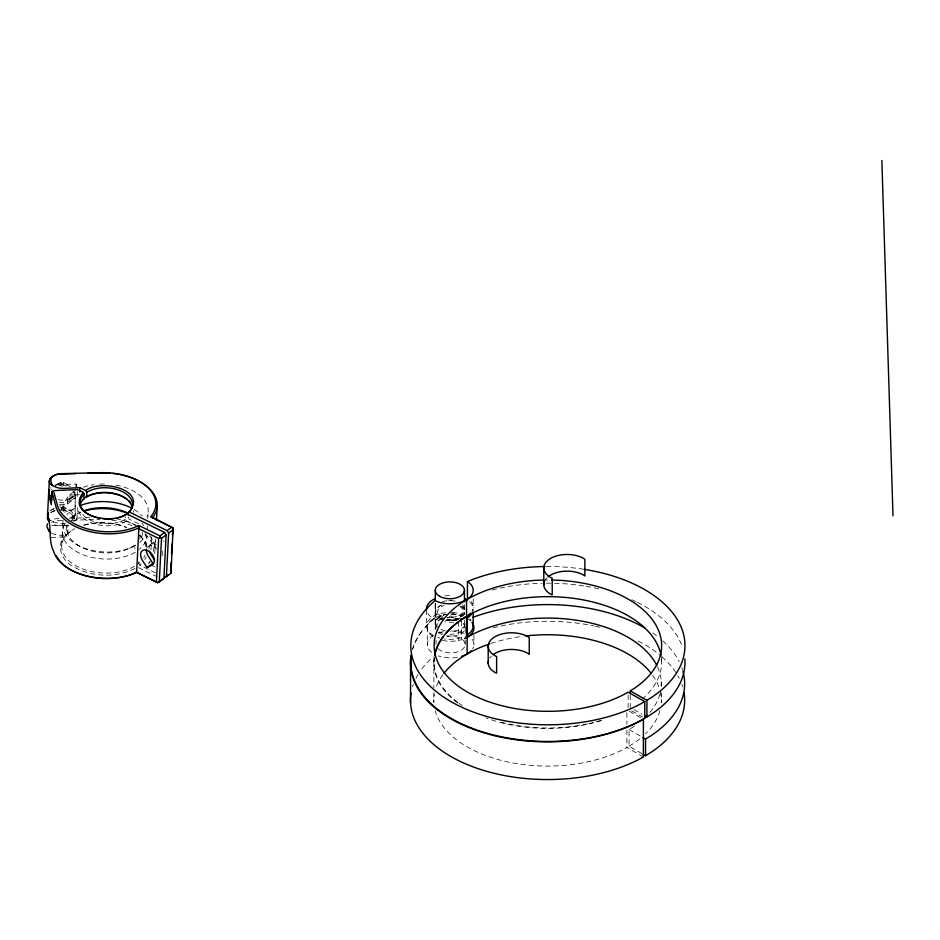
<?xml version="1.0" encoding="UTF-8"?>
<svg xmlns="http://www.w3.org/2000/svg" width="940" height="940" viewBox="0 0 940 940"><rect width="100%" height="100%" fill="white"/><g stroke="black" fill="none" stroke-linecap="round" stroke-linejoin="round"><path stroke-width="0.7" stroke-dasharray="4.7 3.53" d="M442.576 640.422A23.335 13.477 0 0 0 458.414 640.481L461.587 639.67L461.587 620.682M61.699 507.964A13.125 7.814 3 0 1 73.755 515.966L73.214 518.375L71.44 520.525L74.413 518.668C75.576 511.278 75.423 503.358 74.836 494.898M61.335 482.279A1.457 0.87 3 0 0 61.629 483.689A1.457 0.87 3 0 0 63.767 483.16L63.65 482.62A1.457 0.87 3 0 0 61.335 482.279L52.852 486.321M60.759 485.263L60.877 482.831M61.746 507.165L61.194 509.562L61.746 507.165A1.457 0.87 3 0 0 62.24 505.838A1.457 0.87 3 0 0 59.925 505.826M61.041 509.562A1.457 0.87 3 0 0 62.463 508.775L62.863 506.742M76.728 486.897L76.128 484.112L61.535 484.488A1.457 0.87 3 0 0 61.382 485.98A1.457 0.87 3 0 0 63.662 485.404L63.767 483.16M61.711 545.74L62.44 531.699M62.804 524.673L63.027 520.29M63.485 511.513L63.709 507.118M135.008 568.347C116.172 578.194 92.191 577.184 73.731 566.89C62.416 561.779 54.391 544.507 65.918 535.636L66.458 525.096L68.185 523.274M59.42 504.392L67.551 504.028L67.915 497.013L77.15 496.602L77.444 490.986M51.5 533.074A13.125 7.814 3 0 0 61.723 535.236L65.8 535.06L67.645 533.803L68.397 525.26M58.104 499.68A13.125 7.814 3 0 0 64.883 500.021L69.395 499.869L69.96 494.839A42.288 25.169 3 0 1 74.354 491.456M73.79 521.277L76.904 519.62L74.8 509.856L75.905 488.401M75.975 486.967L76.128 484.112M76.904 519.62L77.209 513.769L80.323 512.288L77.209 513.769A42.288 25.169 3 0 1 80.817 512.23M138.074 526.623L126.524 520.936L125.431 519.197L125.561 516.847M155.476 572.895L139.684 565.116L138.591 563.377L138.815 559.171M139.837 539.384L140.213 532.075M146.335 547.174L146.922 535.941A42.288 25.169 3 0 1 140.659 548.22L139.32 549.336M147.275 528.914L147.427 525.989M147.803 518.668L148.179 511.36M150.976 549.865L151.657 536.811M154.936 550.417L155.523 538.937M150.388 561.474L148.567 563.295A49.585 29.504 3 0 0 150.564 560.499M146.17 556.997L144.784 559.547M440.989 619.436A23.335 13.477 0 0 1 437.899 618.543L435.279 617.357L429.11 622.797L421.755 631.28L415.927 640.634A137.087 79.148 0 0 0 412.519 649.105M421.473 631.704L418.394 636.345A137.087 79.148 0 0 0 412.578 649.587M67.845 497.084L67.915 497.013A42.288 25.169 3 0 0 64.378 512.394M69.395 499.869L73.355 496.438L74.918 493.382A13.125 7.814 3 0 0 74.601 490.927M67.551 504.028L75.494 497.601M65.8 535.06L74.648 528.738M67.645 533.803L67.974 533.462A42.288 25.169 3 0 1 73.367 529.467M425.421 626.78L435.185 617.322M128.345 517.012L129.05 519.068L140.589 524.755M139.684 542.31L141.024 541.205A42.288 25.169 3 0 0 146.111 534.096M138.591 563.377L139.942 562.273M141.118 563.929L139.684 565.116M438.44 620.271L433.622 618.696A23.335 13.477 0 0 1 427.101 611.964M49.867 510.913L54.074 508.575M150.471 544.601L156.334 540.265A8.754 5.699 53.5 0 0 156.334 549.312M75.506 515.085L74.859 515.519A37.917 22.56 3 0 0 70.7 519.409M125.431 519.197L124.996 519.491A26.25 15.628 3 0 1 80.84 511.642M126.524 520.936L125.984 521.289A27.706 16.485 3 0 1 95.293 524.12A27.706 16.485 3 0 1 78.267 507.847M135.219 545.141L132.281 546.798A37.917 22.56 3 0 1 88.478 550.123A37.917 22.56 3 0 1 67.304 526.059M72.639 497.107L78.231 493.876M641.738 753.539L629.048 746.207L629.048 729.534L632.89 727.172A113.752 65.671 0 0 0 636.345 724.811M629.048 746.207L632.89 743.846A113.752 65.671 0 0 0 641.644 737.324M50.584 512.629L55.166 510.338M71.804 497.73L64.883 500.021M448.662 600.871L450.131 600.026L451.553 600.848M449.191 616.711L450.624 615.876L457.146 619.636M643.383 756.982L626.886 747.453L622.785 749.673A113.752 65.671 0 0 1 509.034 762.211A113.752 65.671 0 0 1 435.208 710.687M74.953 508.14L74.448 508.399A42.288 25.169 3 0 0 66.94 514.638M74.589 515.155L74.096 515.426A42.288 25.169 3 0 0 68.702 519.409M55.154 485.228L61.453 482.232M58.809 485.769L61.206 484.629M51.524 512.077L55.084 510.373M129.403 548.326L132.411 546.892M51.653 509.727L54.121 508.728M52.57 511.583L54.908 510.808M443.081 615.183L445.584 614.243M461.575 637.543L461.058 637.72A23.335 13.477 0 0 1 444.279 638.977M55.319 485.322L56.236 485.052A6.968 0.693 -14 0 0 57.505 484.793A6.956 0.846 -9.9 0 0 58.797 484.629M83.789 525.249C97.889 521.5 113.2 522.346 126.818 527.61M65.683 523.098L64.989 523.239A13.125 7.814 3 0 1 59.584 523.474L54.109 522.276A11.738 6.991 3 0 1 51.324 520.901M69.642 495.18L79.383 494.757M59.102 518.422L55.119 518.88A6.933 6.427 61.6 0 0 53.874 519.197A6.909 6.204 64.6 0 0 52.722 519.573A7.356 6.322 60 0 0 51.606 520.043A6.909 5.675 64.9 0 0 50.619 520.572M51.559 525.754L66.458 525.096M51.042 537.457L64.178 536.881M63.556 525.765L68.068 525.613M60.207 510.232L74.8 509.856M69.337 518.175L89.817 517.67M62.075 520.396L59.15 520.466A11.668 6.944 3 0 0 51.606 522.346M72.321 520.149L100.11 519.456M70.383 486.662A11.738 6.991 3 0 0 68.373 485.757L60.172 484.5A7.003 0.94 -5.7 0 1 58.821 484.605M59.972 506.848A1.457 0.87 3 0 0 60.865 507.201L61.006 507.224M450.589 612.386L458.097 615.183M150.858 564.952L154.806 566.89M138.486 567.631L155.593 576.056M633.818 709.606L642.161 714.318M631.68 710.863L642.408 716.926M629.389 711.204L640.669 717.714M629.048 729.534L641.738 736.866M75.893 544.06L78.725 545.788M63.391 482.385L70.242 486.568M63.274 484.723L65.553 486.121M62.181 505.791L70.171 510.667M62.064 508.14L70.053 513.005M468.367 619.19L470.529 620.741M50.22 520.126L51.113 520.772M139.978 535.518L144.314 540.453L146.899 545.776M133.527 545.976L135.102 548.478M73.755 515.966L74.413 518.668M77.632 507.647L78.079 513.475M661.607 656.707L661.607 663.652M661.255 681.676L661.255 687.234M661.255 692.757L661.255 702.474A113.752 65.671 0 0 0 659.915 690.136M630.246 695.083L630.246 707.585M628.108 694.954L628.108 707.456M626.886 712.661L626.886 724.258M626.886 730.063L626.886 747.453M473.936 635.311L473.936 645.04M473.196 599.086L473.196 607.416M465.218 627.779L465.218 638.894M465.218 640.281L465.218 644.452M464.454 604.608L464.454 614.548M464.454 620.177L464.454 625.805M458.414 621.493L458.414 640.481M436.043 640.281L436.043 644.452M435.737 619.025L435.737 629.26M435.561 611.893L435.561 622.691M435.291 603.363L435.291 625.993M435.185 603.421L435.185 629.201M434.151 658.212L434.151 660.985M433.869 660.655L433.869 687.974M433.869 692.557L433.869 702.474A113.752 65.671 0 0 1 434.315 694.237M427.312 627.25L427.324 645.04M426.548 610.048L426.548 625.511M652.642 632.914A137.087 79.148 0 0 1 658.975 637.625M662.841 640.916A137.087 79.148 0 0 1 679.209 661.666M681.806 667.694A137.087 79.148 0 0 1 682.605 670.138M432.882 636.533A23.335 13.477 0 0 1 443.997 614.866M451.647 614.325A23.335 13.477 0 0 1 462.645 616.229M463.255 623.573A14.582 8.425 0 0 1 462.198 632.902A14.582 8.425 0 0 1 446.853 635.91M442.27 634.676A14.582 8.425 0 0 1 438.005 631.986M436.043 627.779A14.582 8.425 0 0 1 438.005 623.573M446.853 619.648A14.582 8.425 0 0 1 456.793 620.153M472.103 639.188A23.335 13.477 0 0 1 472.62 648.941M457.322 657.354A23.335 13.477 0 0 1 438.44 655.932M431.695 652.325A23.335 13.477 0 0 1 432.823 635.745M438.698 632.879A23.335 13.477 0 0 1 443.997 631.539M451.647 630.987A23.335 13.477 0 0 1 464.254 633.513M412.519 686.811A137.087 79.148 0 0 1 413.33 684.367M415.927 678.339A137.087 79.148 0 0 1 417.865 674.779M421.755 668.986A137.087 79.148 0 0 1 433.223 656.755M493.124 627.779A137.087 79.148 0 0 1 593.998 625.946M595.349 626.228A137.087 79.148 0 0 1 602.011 627.779M638.225 641.045A137.087 79.148 0 0 1 660.949 655.932M661.901 656.755A137.087 79.148 0 0 1 676.542 673.604M677.94 675.954A137.087 79.148 0 0 1 679.209 678.339M681.806 684.367A137.087 79.148 0 0 1 682.605 686.811M659.915 710.687A113.752 65.671 0 0 1 645.475 733.846M436.548 686.082A113.752 65.671 0 0 1 443.163 674.332M490.892 643.465A113.752 65.671 0 0 1 521.359 636.509M652.654 675.284A113.752 65.671 0 0 1 659.516 688.785M601.741 720.463A113.752 65.671 0 0 1 497.201 721.603M495.921 721.227A113.752 65.671 0 0 1 486.015 717.937M457.686 702.967A113.752 65.671 0 0 1 434.115 657.906M446.853 636.321A14.582 8.425 0 0 1 464.337 641.573A14.582 8.425 0 0 1 456.793 652.078A14.582 8.425 0 0 1 438.005 648.659M661.525 659.527A113.752 65.671 0 0 1 642.666 698.62M600.648 720.498A113.752 65.671 0 0 1 588.945 723.565M587.606 723.859A113.752 65.671 0 0 1 498.658 721.52M462.21 705.529A113.752 65.671 0 0 1 458.779 703.144M457.686 702.333A113.752 65.671 0 0 1 434.527 656.872M439.932 638.084A23.335 13.477 0 0 1 437.899 637.461M433.622 635.569A23.335 13.477 0 0 1 427.712 621.681A23.335 13.477 0 0 1 446.77 612.539M452.551 612.516A23.335 13.477 0 0 1 463.291 614.877M469.624 618.732A23.335 13.477 0 0 1 471.245 620.494M492.043 590.038A137.087 79.148 0 0 1 497.331 588.745M500.01 588.158A137.087 79.148 0 0 1 542.051 583.246M546.351 583.176A137.087 79.148 0 0 1 584.657 586.078M586.031 586.302A137.087 79.148 0 0 1 599.591 589.016M631.833 599.744A137.087 79.148 0 0 1 636.298 601.835M637.391 602.375A137.087 79.148 0 0 1 682.652 647.836M469.624 601.859A23.335 13.477 0 0 1 472.832 611.447M444.867 595.866A23.335 13.477 0 0 1 452.551 595.643M546.351 566.503A137.087 79.148 0 0 1 584.657 569.405M471.245 601.577A23.335 13.477 0 0 1 471.951 611.341M456.816 619.848A23.335 13.477 0 0 1 445.407 620.2M543.038 580.039A113.752 65.671 0 0 1 550.182 579.992M463.913 623.62A14.582 8.425 0 0 1 450.037 634.312M442.716 633.231A14.582 8.425 0 0 1 439.673 631.915M435.831 628.167A14.582 8.425 0 0 1 442.435 618.649M447.181 617.615A14.582 8.425 0 0 1 459.12 619.389M462.421 604.737A14.582 8.425 0 0 1 461.916 613.773A14.582 8.425 0 0 1 447.499 617.333M442.716 616.358A14.582 8.425 0 0 1 437.159 604.89M442.435 601.776A14.582 8.425 0 0 1 457.028 601.682M453.938 622.127A23.335 13.477 0 0 1 444.785 621.834M489.764 658.035A23.335 13.477 0 0 1 491.456 656.026M659.915 694.014A113.752 65.671 0 0 1 648.917 713.554M657.436 666.742A113.752 65.671 0 0 1 661.255 685.812M545.376 579.721A23.335 13.477 0 0 1 547.068 577.724M460.318 605.912A14.582 8.425 0 0 1 462.832 616.064M460.553 617.827A14.582 8.425 0 0 1 446.512 620.095M442.975 619.272A14.582 8.425 0 0 1 441.636 605.09M458.097 619.401A15.017 8.671 0 0 1 446.7 620.271M443.081 619.401A15.017 8.671 0 0 1 439.967 605.76M462.092 606.312A15.017 8.671 0 0 1 465.1 609.649M459.813 606.57A13.043 7.532 0 0 1 461.881 615.653A13.043 7.532 0 0 1 447.217 619.166M444.068 618.414A13.043 7.532 0 0 1 444.068 605.372M465.1 624.936A15.017 8.671 0 0 1 450.589 631.363M445.454 630.834A15.017 8.671 0 0 1 439.967 628.825M437.582 627.027A15.017 8.671 0 0 1 446.7 614.314M450.589 614.02A15.017 8.671 0 0 1 461.211 616.558M163.513 540.994A8.754 5.699 53.5 0 1 164.206 541.522M111.754 520.137A49.585 29.504 3 0 1 133.104 526.153M144.784 533.72A49.585 29.504 3 0 1 153.42 551.522M50.572 487.989A6.968 0.94 -35.5 0 1 50.925 487.66M50.936 489.858A6.991 0.588 -32.4 0 1 51.771 489.235M115.973 518.716A51.042 30.374 3 0 1 138.168 526.447M149.648 535.87A51.042 30.374 3 0 1 154.501 553.578M148.943 548.831A8.754 5.699 53.5 0 1 156.228 544.46M162.044 550.934A8.754 5.699 53.5 0 1 162.044 557.455M147.169 547.374A8.754 5.699 53.5 0 1 156.498 548.326M72.921 490.95A13.125 7.814 3 0 1 72.521 499.457M71.687 500.068A13.125 7.814 3 0 1 59.314 502.254M61.582 484.488A1.457 0.87 3 0 1 63.662 485.404M62.945 510.455A13.125 7.814 3 0 1 73.085 520.713M67.351 524.966A13.125 7.814 3 0 1 51.982 523.709M61.124 507.835A1.457 0.87 3 0 1 62.463 508.775M135.63 545.188A42.288 25.169 3 0 1 86.762 548.901A42.288 25.169 3 0 1 63.156 522.064M134.197 509.527A42.288 25.169 3 0 1 142.222 516.06M135.266 552.215A42.288 25.169 3 0 1 82.52 554.529A42.288 25.169 3 0 1 64.872 524.038M141.858 523.087A42.288 25.169 3 0 1 143.75 525.53M142.727 532.205A37.917 22.56 3 0 1 140.542 539.078M145.019 555.164A42.288 25.169 3 0 1 143.761 557.643M134.549 566.256A42.288 25.169 3 0 1 79.947 567.795A42.288 25.169 3 0 1 65.859 535.706M83.871 525.037A42.288 25.169 3 0 1 126.113 527.152M139.649 535.565A42.288 25.169 3 0 1 146.088 547.339M115.902 485.087A42.288 25.169 3 0 1 147.016 516.542M83.319 487.214A42.288 25.169 3 0 1 94.035 484.676M99.793 484.112A42.288 25.169 3 0 1 107.148 484.1M133.621 510.632A27.706 16.485 3 0 1 133.386 512.335"/><path stroke-width="1.41" d="M56.365 555.775A49.585 29.504 3 0 0 135.983 572.601L136.617 572.284L138.909 527.798L138.403 525.777A49.585 29.504 3 0 1 89.676 529.479A49.585 29.504 3 0 1 57.575 505.92L53.451 490.633L77.515 489.576L83.213 492.384L84.306 494.123L83.672 499.128A26.25 15.628 3 0 0 80.006 505.132M50.055 478.742L49.303 481.115A6.933 3.126 -49.6 0 0 49.338 481.926A6.98 3.56 -51.6 0 0 49.515 482.737L50.032 483.795A10.41 5.511 -51.9 0 0 51.912 484.899L52.029 485.005A13.125 7.814 3 0 0 64.132 488.412L79.865 487.637L85.728 490.527L86.821 492.266L86.574 496.943L85.364 497.542L85.904 497.19A27.706 16.485 3 0 1 127.041 499.246M47.564 514.861L48.645 493.794M48.774 491.456L49.315 480.916M53.451 490.633L51.947 491.867L51.289 504.745L48.739 495.204A6.98 3.361 -50.4 0 1 48.622 494.405A6.956 2.926 -48.4 0 1 48.692 493.559M79.653 491.855L79.865 487.637M128.075 514.991L128.58 512.323A26.25 15.628 3 0 0 122.259 491.538A26.25 15.628 3 0 0 87.267 491.973L86.821 492.266M156.487 520.29L157.227 505.943M157.803 582.741L156.393 581.978L158.637 538.467L160.129 537.586L161.527 538.35L159.283 581.848L157.567 582.706L136.512 572.331M159.283 581.848L163.889 578.452L166.133 534.942L164.582 532.486L126.888 513.91L125.231 514.803A26.25 15.628 3 0 1 116.231 518.175M168.143 574.88L164.688 577.442L166.404 576.584L168.648 533.074L167.097 530.618L129.403 512.042L128.192 512.653M171.08 562.743L171.01 573.177L173.101 527.975L150.976 516.471A49.585 29.504 3 0 0 147.192 486.897A49.585 29.504 3 0 0 102.531 472.644L61.558 473.654A11.668 6.944 3 0 0 50.983 481.48L51.912 484.899M171.526 554.048L172.055 543.896M172.502 535.189L172.878 527.939L150.635 516.836M47.458 523.792L47.012 525.625A6.921 2.679 53.3 0 0 47.047 526.435A6.968 2.28 50.9 0 0 47.212 527.246L47.717 528.597A10.41 3.255 49.9 0 0 49.503 531.711L49.62 531.829A13.125 7.814 3 0 0 50.513 532.475M434.562 655.168A113.752 65.671 0 0 1 438.334 644.394C444.561 632.409 455.078 623.208 466.557 616.405A23.335 13.477 0 0 0 470.599 613.174M442.987 636.909L440.437 640.763A113.752 65.671 0 0 0 434.75 655.497M152.409 517.811L154.289 515.191A51.042 30.374 3 0 0 123.375 475.323M446.206 632.902L449.649 629.283A113.752 65.671 0 0 1 467.133 616.276L467.133 653.982M83.213 492.384C65.271 516.048 112.835 525.213 126.888 513.91M84.306 494.123L83.919 494.44A26.25 15.628 3 0 0 100.075 518.375M129.403 512.042C147.674 488.636 99.393 479.048 85.728 490.527M160.129 537.586L159.988 535.882L164.582 532.486M167.097 530.618L171.703 527.211M161.527 538.35L166.133 534.942M168.648 533.074L173.242 529.678M146.981 567.619L152.127 565.058A8.754 5.699 53.5 0 0 152.644 555.129A8.754 5.699 53.5 0 0 142.845 550.311A8.754 5.699 53.5 0 0 142.34 560.24L146.981 567.619L152.832 563.283L147.956 555.516A8.754 5.699 53.5 0 1 146.499 549.219M158.719 581.848L163.889 578.452M166.404 576.584L171.01 573.177M86.574 496.943L87.021 496.649A26.25 15.628 3 0 1 114.809 493.629A26.25 15.628 3 0 1 132.152 507.741M630.246 693.697L630.246 690.912L634.042 688.527A113.752 65.671 0 0 0 652.055 619.272A113.752 65.671 0 0 0 551.615 580.004M644.546 715.657L646.932 717.009L646.932 700.335L651.714 697.327A137.087 79.148 0 0 0 584.657 569.405M646.932 717.009L651.714 713.989A137.087 79.148 0 0 0 684.837 658.952M643.007 754.268L645.545 755.736L645.545 739.063L650.398 736.079A137.087 79.148 0 0 0 682.957 671.36M645.545 755.736L650.398 752.752A137.087 79.148 0 0 0 684.038 692.968M411.274 655.744A137.087 79.148 0 0 0 487.014 733.235A137.087 79.148 0 0 0 639.682 721.098L644.781 718.266L644.781 701.593L639.682 704.424A137.087 79.148 0 0 1 458.379 705.599A137.087 79.148 0 0 1 433.646 601.894L435.185 600.648L437.899 601.87A23.335 13.477 0 0 0 466.557 599.732A23.335 13.477 0 0 0 469.624 583.141L467.439 581.601L469.565 580.685A137.087 79.148 0 0 1 544.918 566.526M411.086 692.968A137.087 79.148 0 0 0 485.334 770.929A137.087 79.148 0 0 0 638.225 759.779L643.383 756.982L643.383 719.288L638.225 722.084A137.087 79.148 0 0 1 485.334 733.235A137.087 79.148 0 0 1 411.086 655.262M464.513 617.58L467.133 616.276M464.513 638.613L467.133 637.308A113.752 65.671 0 0 1 656.802 665.426M83.19 499.234L84.06 498.811M138.909 527.798L135.043 529.432A51.042 30.374 3 0 1 56.083 507.201L51.947 491.867M136.617 572.284L132.752 573.917A51.042 30.374 3 0 1 53.792 551.674C47.964 540.277 51.994 527.834 47.658 516.272A6.956 3.337 -50.7 0 1 47.552 515.461A6.944 2.902 -48.8 0 1 47.623 514.627A6.944 2.515 -46.1 0 1 47.752 513.851A6.933 2.115 -43.5 0 1 48.057 513.076A6.933 1.727 -40.9 0 1 48.34 512.547M58.374 474.207L76.023 473.596M87.725 473.302L102.354 472.949A51.042 30.374 3 0 1 110.356 473.22M138.92 525.507L159.988 535.882M138.392 528.491L158.637 538.467M136.147 572.002L156.393 581.978M630.246 690.912L646.932 700.335M644.781 701.593L628.108 692.181L624.054 694.425A113.752 65.671 0 0 1 442.587 670.502A113.752 65.671 0 0 1 543.038 580.039M643.007 737.595L645.545 739.063M467.439 600.308L466.252 599.426A23.335 13.477 0 0 0 464.83 598.686M49.444 519.421L48.551 518.316M154.583 560.193L150.471 553.648A8.754 5.699 53.5 0 1 149.389 551.228M47.881 517.106L48.269 517.905M48.88 529.432L49.491 531.711M881.861 160.482L893 515.755M543.802 567.408L543.802 585.197M488.201 645.721L488.201 663.499M473.196 612.269L473.196 626.334M467.439 581.601L467.439 598.275M466.557 599.732L466.557 635.311A23.335 13.477 0 0 0 472.397 622.374M464.454 590.214L464.454 601.729M461.587 618.649L461.058 620.846L461.058 618.802M435.291 590.402L435.291 600.484M410.545 660.232L410.545 702.897M472.902 617.368A137.087 79.148 0 0 1 644.499 627.779M472.103 622.515A23.335 13.477 0 0 1 467.133 637.308M647.249 715.387A113.752 65.671 0 0 1 642.643 719.805M471.234 650.774A23.335 13.477 0 0 1 461.587 656.343M443.892 673.393A113.752 65.671 0 0 1 489.658 643.888M525.542 635.981A113.752 65.671 0 0 1 651.232 673.393M466.557 616.405A113.752 65.671 0 0 1 585.221 600.284A113.752 65.671 0 0 1 660.996 655.403M471.951 613.374A23.335 13.477 0 0 1 466.557 618.438M426.572 609.755A23.335 13.477 0 0 1 434.597 598.839M488.353 661.278A23.335 13.477 0 0 0 495.075 672.488L496.626 673.158L496.626 656.484L495.075 655.814A23.335 13.477 0 0 1 495.016 636.721A23.335 13.477 0 0 1 528.08 636.768L529.244 637.649L529.244 654.322L528.08 653.429A23.335 13.477 0 0 0 493.7 654.216M544.742 580.779A23.335 13.477 0 0 0 550.687 594.174L552.226 594.844L552.226 578.182L550.687 577.501A23.335 13.477 0 0 1 550.617 558.419A23.335 13.477 0 0 1 583.681 558.454L584.856 559.347L584.856 576.009L583.681 575.127A23.335 13.477 0 0 0 548.126 576.784M113.012 473.478A51.042 30.374 3 0 1 118.264 474.242M119.556 474.477A51.042 30.374 3 0 1 122.118 475.017M57.34 474.418A6.886 0.588 -15.9 0 1 56.083 474.724L52.017 476.662A6.909 0.776 -33.8 0 0 51.218 477.309A6.921 1.128 -36.9 0 0 50.572 478.002M50.067 478.73A7.344 1.786 -37.9 0 1 50.607 477.978M47.94 515.426A6.933 1.716 -40.9 0 1 48.386 514.662M48.821 491.221A6.956 2.926 -48.5 0 0 48.774 492.043A6.968 3.361 -50.3 0 0 48.856 492.877L49.092 493.7A13.125 7.814 3 0 0 52.323 497.366M48.798 491.232A6.98 2.526 -46.2 0 1 48.974 490.433A6.968 2.115 -43.6 0 1 49.291 489.646M47.964 515.402A6.921 2.103 -43.6 0 0 47.646 516.189A6.956 2.503 -46.3 0 0 47.47 516.988A6.933 2.914 -48.6 0 0 47.447 517.787A6.956 3.337 -50.6 0 0 47.529 518.621L47.764 519.444A13.125 7.814 3 0 0 49.326 521.759M49.174 491.996A6.944 2.127 -43.4 0 0 48.845 492.772A6.968 2.526 -46.1 0 0 48.68 493.582M52.194 499.704A13.125 7.814 3 0 1 48.974 496.038M113.646 518.633A26.25 15.628 3 0 1 102.766 518.763M128.792 500.679A27.706 16.485 3 0 1 130.308 502.207M81.181 505.215A42.288 25.169 3 0 1 130.836 507.706M83.472 510.961A37.917 22.56 3 0 1 127.993 513.193M84.6 510.984A42.288 25.169 3 0 1 126.841 513.099M439.673 596.336A14.582 8.425 0 0 0 463.996 592.4A14.582 8.425 0 0 0 445.936 582.201A14.582 8.425 0 0 0 439.673 596.336"/></g></svg>
